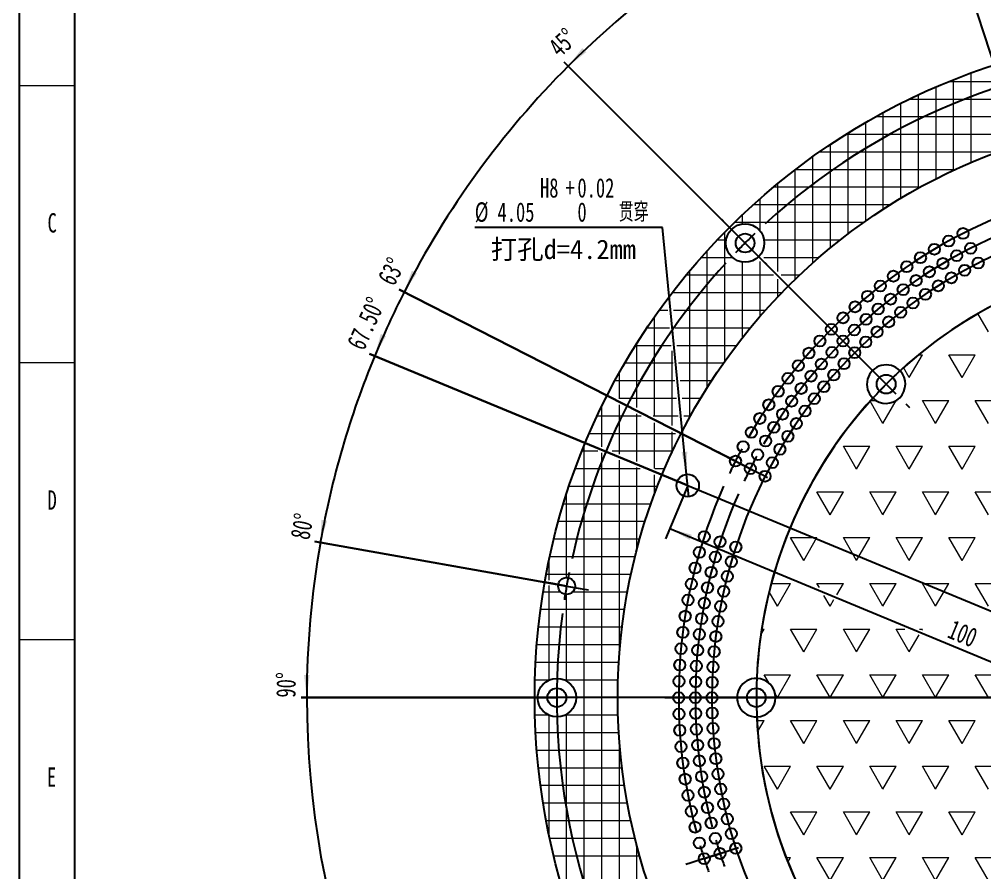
# Model space of a CAD drawing. Header units: millimetres. Extents: x 0 to 841, y 0 to 594.
# Drawn here: x 0 to 174.3, y 355 to 509 of the extents above; entities that cross this region are included whole.
import ezdxf

# ---------------------------------------------------------------- set-up
doc = ezdxf.new("R2010")
doc.units = ezdxf.units.MM
doc.layers.add('10', color=7, linetype='Continuous')
doc.layers.add('5', color=7, linetype='Continuous')
doc.styles.add('SLDTEXTSTYLE0', font='TXT', dxfattribs={"width": 0.7})
doc.styles.add('SLDTEXTSTYLE9', font='TXT', dxfattribs={"width": 0.7, "bigfont": 'bigfont'})
doc.dimstyles.new('SLDDIMSTYLE0', dxfattribs={"dimtxt": 3.5, "dimasz": 4.08, "dimexe": 0, "dimexo": 0.0625, "dimgap": 0.875, "dimtad": 2, "dimrnd": 1e-09, "dimzin": 12, "dimdsep": 46, "dimtxsty": 'SLDTEXTSTYLE0', "dimsah": 1, "dimcen": 0.09, "dimadec": 0, "dimazin": 3, "dimtfac": 1, "dimtofl": 0, "dimtmove": 0, "dimatfit": 3, "dimfxl": 1, "dimfrac": 2, "dimtolj": 1, "dimtzin": 12, "dimarcsym": 0})
doc.dimstyles.new('SLDDIMSTYLE1', dxfattribs={"dimtxt": 3.5, "dimasz": 4.08, "dimexe": 0, "dimexo": 0.0625, "dimgap": 0.875, "dimtad": 2, "dimrnd": 1e-09, "dimzin": 12, "dimdsep": 46, "dimtxsty": 'SLDTEXTSTYLE0', "dimblk1": 'NONE', "dimsah": 1, "dimcen": 0, "dimadec": 0, "dimazin": 3, "dimtfac": 1, "dimtmove": 0, "dimatfit": 3, "dimldrblk": 'NONE', "dimfxl": 1, "dimfrac": 2, "dimtolj": 1, "dimtzin": 12, "dimarcsym": 0})
doc.dimstyles.new('SLDDIMSTYLE3', dxfattribs={"dimtxt": 3.5, "dimasz": 4.08, "dimexe": 0, "dimexo": 0.0625, "dimgap": 0.875, "dimtad": 0, "dimtih": 1, "dimtoh": 1, "dimrnd": 1e-09, "dimzin": 12, "dimdsep": 46, "dimtxsty": 'SLDTEXTSTYLE0', "dimblk1": 'NONE', "dimsah": 1, "dimcen": 0, "dimadec": 0, "dimazin": 3, "dimtol": 1, "dimtp": 0.018, "dimtfac": 1, "dimtmove": 0, "dimatfit": 3, "dimldrblk": 'NONE', "dimfxl": 1, "dimfrac": 2, "dimtolj": 1, "dimarcsym": 0})

# ---------------------------------------------------------------- blocks, each defined once
blk = doc.blocks.new('SW_HATCH_3')
at = {"color": 0, "linetype": 'Continuous', "lineweight": 18}
for p, q in [((19.05, 16.5), (17.15, 19.79)), ((4.76, 8.25), (7.14, 12.37)), ((6.43, 12.37), (7.14, 12.37)), ((14.29, 8.25), (11.91, 12.37)), ((11.91, 12.37), (16.67, 12.37)), ((14.29, 8.25), (16.67, 12.37)), ((4.76, 8.25), (3.72, 10.05)), ((0, 0), (-2.32, 4.02)), ((-2.22, 4.12), (-1.24, 4.12)), ((0, 0), (2.37, 4.1)), ((9.52, 0), (7.14, 4.12)), ((7.14, 4.12), (11.91, 4.12)), ((9.52, 0), (11.91, 4.12)), ((19.05, 0), (16.67, 4.12)), ((16.67, 4.12), (21.43, 4.12)), ((-4.76, -8.25), (-7.14, -4.12)), ((-7.14, -4.12), (-2.38, -4.12)), ((-4.76, -8.25), (-2.38, -4.12)), ((4.76, -8.25), (2.38, -4.12)), ((2.38, -4.12), (7.14, -4.12)), ((4.76, -8.25), (7.14, -4.12)), ((14.29, -8.25), (11.91, -4.12)), ((11.91, -4.12), (16.67, -4.12)), ((14.29, -8.25), (16.67, -4.12)), ((-9.53, -16.5), (-11.91, -12.37)), ((-11.91, -12.37), (-7.14, -12.37)), ((-9.53, -16.5), (-7.14, -12.37)), ((0, -16.5), (-2.38, -12.37)), ((-2.38, -12.37), (2.38, -12.37)), ((0, -16.5), (2.38, -12.37)), ((9.52, -16.5), (7.14, -12.37)), ((7.14, -12.37), (11.91, -12.37)), ((9.52, -16.5), (11.91, -12.37)), ((19.05, -16.5), (16.67, -12.37)), ((16.67, -12.37), (21.43, -12.37)), ((-14.29, -24.75), (-16.67, -20.62)), ((-16.67, -20.62), (-11.91, -20.62)), ((-14.29, -24.75), (-11.91, -20.62)), ((-4.76, -24.75), (-7.14, -20.62)), ((-7.14, -20.62), (-2.38, -20.62)), ((-4.76, -24.75), (-2.38, -20.62)), ((4.76, -24.75), (2.38, -20.62)), ((2.38, -20.62), (7.14, -20.62)), ((4.76, -24.75), (7.14, -20.62)), ((14.29, -24.75), (11.91, -20.62)), ((11.91, -20.62), (16.67, -20.62)), ((14.29, -24.75), (16.67, -20.62)), ((-20.15, -28.87), (-16.67, -28.87)), ((-19.05, -33), (-16.67, -28.87)), ((-11.91, -28.87), (-7.14, -28.87)), ((-11.46, -29.64), (-11.91, -28.87)), ((-8.34, -30.93), (-7.14, -28.87)), ((0, -33), (-2.38, -28.87)), ((-2.38, -28.87), (2.38, -28.87)), ((0, -33), (2.38, -28.87)), ((9.52, -33), (7.14, -28.87)), ((7.14, -28.87), (11.91, -28.87)), ((9.52, -33), (11.91, -28.87)), ((19.05, -33), (16.67, -28.87)), ((16.67, -28.87), (21.43, -28.87)), ((-19.05, -33), (-20.54, -30.41)), ((-9.53, -33), (-10.64, -31.06)), ((-9.53, -33), (-8.84, -31.81)), ((-22.05, -38.19), (-21.43, -37.12)), ((-21.89, -37.12), (-21.43, -37.12)), ((-14.29, -41.24), (-16.67, -37.12)), ((-16.67, -37.12), (-11.91, -37.12)), ((-14.29, -41.24), (-11.91, -37.12)), ((-4.76, -41.24), (-7.14, -37.12)), ((-7.14, -37.12), (-2.38, -37.12)), ((-4.76, -41.24), (-2.38, -37.12)), ((4.76, -41.24), (2.38, -37.12)), ((2.38, -37.12), (3.98, -37.12)), ((4.76, -41.24), (6.53, -38.18)), ((6.6, -37.12), (7.14, -37.12)), ((7.04, -37.3), (7.14, -37.12)), ((16.61, -37.12), (16.67, -37.12)), ((16.66, -37.14), (16.67, -37.12)), ((-20.55, -46.89), (-21.43, -45.37)), ((-21.43, -45.37), (-16.67, -45.37)), ((-19.05, -49.49), (-16.67, -45.37)), ((-9.53, -49.49), (-11.91, -45.37)), ((-11.91, -45.37), (-7.14, -45.37)), ((-9.53, -49.49), (-7.14, -45.37)), ((0, -49.49), (-2.38, -45.37)), ((-2.38, -45.37), (2.38, -45.37)), ((0, -49.49), (2.38, -45.37)), ((9.52, -49.49), (7.14, -45.37)), ((7.14, -45.37), (11.91, -45.37)), ((9.52, -49.49), (11.91, -45.37)), ((19.05, -49.49), (16.67, -45.37)), ((16.67, -45.37), (21.43, -45.37)), ((-19.05, -49.49), (-19.45, -48.8)), ((-22.74, -53.62), (-21.43, -53.62)), ((-22.61, -55.66), (-21.43, -53.62)), ((-14.29, -57.74), (-16.67, -53.62)), ((-16.67, -53.62), (-11.91, -53.62)), ((-14.29, -57.74), (-11.91, -53.62)), ((-4.76, -57.74), (-7.14, -53.62)), ((-7.14, -53.62), (-2.38, -53.62)), ((-4.76, -57.74), (-2.38, -53.62)), ((4.76, -57.74), (2.38, -53.62)), ((2.38, -53.62), (7.14, -53.62)), ((4.76, -57.74), (7.14, -53.62)), ((14.29, -57.74), (11.91, -53.62)), ((11.91, -53.62), (16.67, -53.62)), ((14.29, -57.74), (16.67, -53.62)), ((-19.05, -65.99), (-21.43, -61.87)), ((-21.43, -61.87), (-16.67, -61.87)), ((-19.05, -65.99), (-16.67, -61.87)), ((-9.53, -65.99), (-11.91, -61.87)), ((-11.91, -61.87), (-7.14, -61.87)), ((-9.53, -65.99), (-7.14, -61.87)), ((0, -65.99), (-2.38, -61.87)), ((-2.38, -61.87), (2.38, -61.87)), ((0, -65.99), (2.38, -61.87)), ((9.52, -65.99), (7.14, -61.87)), ((7.14, -61.87), (11.91, -61.87)), ((9.52, -65.99), (11.91, -61.87)), ((19.05, -65.99), (16.67, -61.87)), ((16.67, -61.87), (21.43, -61.87)), ((-14.29, -74.24), (-16.67, -70.12)), ((-16.67, -70.12), (-11.91, -70.12)), ((-14.29, -74.24), (-11.91, -70.12)), ((-4.76, -74.24), (-7.14, -70.12)), ((-7.14, -70.12), (-2.38, -70.12)), ((-4.76, -74.24), (-2.38, -70.12)), ((4.76, -74.24), (2.38, -70.12)), ((2.38, -70.12), (7.14, -70.12)), ((4.76, -74.24), (7.14, -70.12)), ((14.29, -74.24), (11.91, -70.12)), ((11.91, -70.12), (16.67, -70.12)), ((14.29, -74.24), (16.67, -70.12)), ((-17.46, -78.36), (-16.67, -78.36)), ((-17.14, -79.18), (-16.67, -78.36)), ((-9.53, -82.49), (-11.91, -78.36)), ((-11.91, -78.36), (-7.14, -78.36)), ((-9.53, -82.49), (-7.14, -78.36)), ((0, -82.49), (-2.38, -78.36)), ((-2.38, -78.36), (2.38, -78.36)), ((0, -82.49), (2.38, -78.36)), ((9.52, -82.49), (7.14, -78.36)), ((7.14, -78.36), (11.91, -78.36)), ((9.52, -82.49), (11.91, -78.36)), ((19.05, -82.49), (16.67, -78.36)), ((16.67, -78.36), (21.43, -78.36))]:
    blk.add_line(p, q, dxfattribs=at)
blk = doc.blocks.new('SW_HATCH_4')
at = {"color": 0, "linetype": 'Continuous', "lineweight": 18}
for p, q in [((-38.13, -4.8), (-38.13, -20.93)), ((-33.49, -6.35), (-42.15, -6.35)), ((-41.31, -6.01), (-41.31, -22.35)), ((-44.48, -7.33), (-44.48, -23.9)), ((-50.83, -10.3), (-50.83, -27.41)), ((-32.46, -9.53), (-49.27, -9.53)), ((-47.66, -8.76), (-47.66, -25.58)), ((-54.01, -11.96), (-54.01, -29.39)), ((-57.18, -13.74), (-57.18, -31.53)), ((-31.43, -12.7), (-55.36, -12.7)), ((-60.36, -15.65), (-60.36, -33.85)), ((-30.4, -15.88), (-60.71, -15.88)), ((-33.43, -19.05), (-65.51, -19.05)), ((-63.53, -17.7), (-63.53, -36.36)), ((-66.71, -19.9), (-66.71, -39.08)), ((-69.88, -22.25), (-69.88, -42.03)), ((-41.05, -22.23), (-69.85, -22.23)), ((-47.33, -25.4), (-73.81, -25.4)), ((-73.06, -24.77), (-73.06, -40.57)), ((-76.23, -27.48), (-76.23, -33.21)), ((-52.73, -28.57), (-77.46, -28.57)), ((-79.41, -30.38), (-79.41, -32.02)), ((-57.49, -31.75), (-80.83, -31.75)), ((-82.58, -33.5), (-82.58, -56.84)), ((-82.31, -34.92), (-83.95, -34.92)), ((-61.75, -34.92), (-75.45, -34.92)), ((-81.12, -38.1), (-86.86, -38.1)), ((-85.76, -36.87), (-85.76, -61.6)), ((-65.59, -38.1), (-75.53, -38.1)), ((-79.41, -38.88), (-79.41, -52.59)), ((-76.23, -38.81), (-76.23, -48.74)), ((-73.77, -41.27), (-89.56, -41.27)), ((-88.93, -40.52), (-88.93, -67.01)), ((-69.1, -41.27), (-72.35, -41.27)), ((-73.06, -41.98), (-73.06, -45.24)), ((-92.11, -44.49), (-92.11, -44.54)), ((-72.31, -44.45), (-92.08, -44.45)), ((-92.81, -47.62), (-94.43, -47.62)), ((-75.26, -47.62), (-91.81, -47.62)), ((-95.28, -48.83), (-95.28, -66.76)), ((-92.51, -50.8), (-96.63, -50.8)), ((-77.97, -50.8), (-91.5, -50.8)), ((-92.2, -53.98), (-98.68, -53.98)), ((-98.46, -53.62), (-98.46, -65.15)), ((-80.48, -53.98), (-91.19, -53.98)), ((-92.11, -54.9), (-92.11, -68.38)), ((-91.89, -57.15), (-100.59, -57.15)), ((-82.8, -57.15), (-90.89, -57.15)), ((-101.63, -58.98), (-101.63, -63.53)), ((-91.58, -60.33), (-102.38, -60.33)), ((-84.94, -60.33), (-90.58, -60.33)), ((-103.89, -63.5), (-104.04, -63.5)), ((-91.27, -63.5), (-101.69, -63.5)), ((-86.92, -63.5), (-90.27, -63.5)), ((-104.81, -65.07), (-104.81, -72.22)), ((-101.63, -64.65), (-101.63, -73.53)), ((-97.66, -66.67), (-105.58, -66.67)), ((-98.46, -66.27), (-98.46, -74.85)), ((-90.97, -66.67), (-95.46, -66.67)), ((-95.28, -67.89), (-95.28, -76.16)), ((-88.75, -66.67), (-89.96, -66.67)), ((-92.11, -69.5), (-92.11, -73.29)), ((-91.43, -69.85), (-107, -69.85)), ((-105.48, -73.03), (-108.32, -73.03)), ((-107.98, -72.18), (-107.98, -162.77)), ((-91.99, -73.03), (-102.86, -73.03)), ((-104.81, -73.3), (-104.81, -169.88)), ((-101.63, -74.62), (-101.63, -110.6)), ((-97.81, -76.2), (-109.54, -76.2)), ((-98.46, -75.93), (-98.46, -90.97)), ((-93.41, -76.2), (-95.2, -76.2)), ((-95.28, -77.25), (-95.28, -80.9)), ((-94.7, -79.38), (-110.65, -79.38)), ((-111.16, -80.93), (-111.16, -95.81)), ((-95.88, -82.55), (-111.66, -82.55)), ((-96.94, -85.72), (-112.58, -85.72)), ((-97.9, -88.9), (-113.41, -88.9)), ((-98.74, -92.08), (-114.14, -92.08)), ((-114.33, -92.99), (-114.33, -96.25)), ((-99.48, -95.25), (-114.78, -95.25)), ((-114.33, -97.27), (-114.33, -114.33)), ((-112.16, -98.42), (-115.34, -98.42)), ((-111.16, -98.86), (-111.16, -114.45)), ((-100.12, -98.42), (-110.03, -98.42)), ((-100.65, -101.6), (-115.8, -101.6)), ((-101.09, -104.78), (-116.19, -104.78)), ((-101.43, -107.95), (-116.48, -107.95)), ((-101.67, -111.12), (-116.69, -111.12)), ((-114.26, -114.3), (-116.82, -114.3)), ((-101.81, -114.3), (-111.46, -114.3)), ((-101.86, -117.47), (-109.39, -117.47)), ((-114.26, -120.65), (-116.82, -120.65)), ((-114.33, -120.62), (-114.33, -141.96)), ((-101.81, -120.65), (-111.46, -120.65)), ((-111.16, -120.5), (-111.16, -154.02)), ((-101.67, -123.83), (-116.69, -123.83)), ((-101.63, -124.35), (-101.63, -175.97)), ((-101.43, -127), (-116.48, -127)), ((-101.09, -130.18), (-116.19, -130.18)), ((-100.65, -133.35), (-115.8, -133.35)), ((-100.12, -136.53), (-115.34, -136.53)), ((-99.48, -139.7), (-114.78, -139.7)), ((-98.74, -142.88), (-114.14, -142.88)), ((-98.46, -143.98), (-98.46, -181.33)), ((-97.9, -146.05), (-113.41, -146.05))]:
    blk.add_line(p, q, dxfattribs=at)
blk = doc.blocks.new('SW_ANGORDINATE_DIMENSION_1')
at = {"layer": '10', "color": 0}
for p, q in [((19.11, -65.51), (0.09, -0.07)), ((0.09, -0.07), (19.11, -65.51))]:
    blk.add_line(p, q, dxfattribs=at)
blk.add_arc((45.33, -155.78), 161.14, 90, 106.2, dxfattribs=at)
blk.add_solid([(0.38, -1.04), (4.44, -0.39), (4.15, 0.59)], dxfattribs=at)
at = {"layer": '10', "color": 0, "insert": (-1.12, 4.37), "char_height": 3.5, "attachment_point": 1, "rotation": 14.3302, "style": 'SLDTEXTSTYLE0'}
blk.add_mtext('16.20°', dxfattribs=at)
blk = doc.blocks.new('SW_ANGORDINATE_DIMENSION_2')
at = {"layer": '10', "color": 0}
for p, q in [((1.63, -4.76), (0.05, -0.01)), ((1.63, -4.76), (2.68, -4.41)), ((2.68, -4.41), (22.19, -64.47))]:
    blk.add_line(p, q, dxfattribs=at)
blk.add_arc((51.24, -153.87), 161.14, 106.2, 108.4044, dxfattribs=at)
blk.add_solid([(0.37, -0.98), (4.4, -0.17), (4.08, 0.79)], dxfattribs=at)
at = {"layer": '10', "color": 0, "insert": (-1.34, 4.31), "char_height": 3.5, "attachment_point": 1, "rotation": 17.3366, "style": 'SLDTEXTSTYLE0'}
blk.add_mtext('18°', dxfattribs=at)
blk = doc.blocks.new('SW_ANGORDINATE_DIMENSION_3')
at = {"layer": '10', "color": 0}
for p, q in [((58.14, -58.08), (0.05, 0.01)), ((0.05, 0.01), (58.14, -58.08))]:
    blk.add_line(p, q, dxfattribs=at)
blk.add_arc((114.71, -114.65), 161.14, 108.4044, 135, dxfattribs=at)
blk.add_solid([(0.77, -0.71), (4.01, 1.82), (3.29, 2.53)], dxfattribs=at)
at = {"layer": '10', "color": 0, "insert": (-3.13, 3.25), "char_height": 3.5, "attachment_point": 1, "rotation": 43.9314, "style": 'SLDTEXTSTYLE0'}
blk.add_mtext('45°', dxfattribs=at)
blk = doc.blocks.new('SW_ANGORDINATE_DIMENSION_4')
at = {"layer": '10', "color": 0}
for p, q in [((60.77, -30.92), (0.04, 0.02)), ((0.04, 0.02), (60.77, -30.92))]:
    blk.add_line(p, q, dxfattribs=at)
blk.add_arc((144.52, -73.59), 161.14, 135, 153, dxfattribs=at)
blk.add_solid([(0.95, -0.44), (3.25, 2.97), (2.35, 3.43)], dxfattribs=at)
at = {"layer": '10', "color": 0, "insert": (-3.98, 2.12), "char_height": 3.5, "attachment_point": 1, "rotation": 61.9323, "style": 'SLDTEXTSTYLE0'}
blk.add_mtext('63°', dxfattribs=at)
blk = doc.blocks.new('SW_ANGORDINATE_DIMENSION_5')
at = {"layer": '10', "color": 0}
for p, q in [((57.53, -23.75), (0.11, 0.03)), ((0.11, 0.03), (57.53, -23.75))]:
    blk.add_line(p, q, dxfattribs=at)
blk.add_arc((149.92, -62.02), 161.14, 153, 157.5, dxfattribs=at)
blk.add_solid([(1.05, -0.36), (3.08, 3.22), (2.14, 3.61)], dxfattribs=at)
at = {"layer": '10', "color": 0, "insert": (-4.11, 1.86), "char_height": 3.5, "attachment_point": 1, "rotation": 65.6311, "style": 'SLDTEXTSTYLE0'}
blk.add_mtext('67.50°', dxfattribs=at)
blk = doc.blocks.new('SW_ANGORDINATE_DIMENSION_6')
at = {"layer": '10', "color": 0}
for p, q in [((45.49, -7.98), (0.04, 0.03)), ((0.04, 0.03), (45.49, -7.98))]:
    blk.add_line(p, q, dxfattribs=at)
blk.add_arc((159.72, -28.12), 161.14, 157.5, 170, dxfattribs=at)
blk.add_solid([(1.04, -0.14), (2.24, 3.79), (1.24, 3.96)], dxfattribs=at)
at = {"layer": '10', "color": 0, "insert": (-4.43, 0.87), "char_height": 3.5, "attachment_point": 1, "rotation": 78.9323, "style": 'SLDTEXTSTYLE0'}
blk.add_mtext('80°', dxfattribs=at)
blk = doc.blocks.new('SW_ANGORDINATE_DIMENSION_7')
at = {"layer": '10', "color": 0}
for p, q in [((46.18, 0.04), (0.03, 0.04)), ((0.03, 0.04), (46.18, 0.04))]:
    blk.add_line(p, q, dxfattribs=at)
blk.add_arc((162.18, 0.04), 161.14, 170, 180, dxfattribs=at)
blk.add_solid([(1.04, 0.04), (1.55, 4.12), (0.54, 4.12)], dxfattribs=at)
at = {"layer": '10', "color": 0, "insert": (-4.51, 0.08), "char_height": 3.5, "attachment_point": 1, "rotation": 88.9323, "style": 'SLDTEXTSTYLE0'}
blk.add_mtext('90°', dxfattribs=at)
blk = doc.blocks.new('SW_ANGORDINATE_DIMENSION_8')
at = {"layer": '10', "color": 0}
blk.add_arc((36.48, 162.48), 161.14, 180, 260, dxfattribs=at)
blk = doc.blocks.new('_D')
at = {"layer": '10', "color": 7, "transparency": 16777216}
for p, q in [((120.64, 424.87), (116.65, 415.25)), ((117.42, 417.09), (209.81, 378.82)), ((213.03, 386.6), (209.04, 376.98))]:
    blk.add_line(p, q, dxfattribs=at)
for points in [[(117.42, 417.09), (121, 415.06), (121.38, 416)], [(209.81, 378.82), (206.23, 380.86), (205.84, 379.92)]]:
    blk.add_solid(points, dxfattribs=at)
at = {"layer": '10', "color": 7, "transparency": 16777216, "insert": (168.65, 400.76), "char_height": 3.5, "attachment_point": 1, "rotation": 337.5, "style": 'SLDTEXTSTYLE0'}
blk.add_mtext('100', dxfattribs=at)
blk = doc.blocks.new('_D_2')
at = {"layer": '10', "color": 7, "transparency": 16777216}
for q in [(288.63, 517.55), (153.03, 282.68)]:
    blk.add_line((273.03, 490.52), q, dxfattribs=at)
blk.add_solid([(273.03, 490.52), (275.51, 493.8), (274.63, 494.31)], dxfattribs=at)
at = {"layer": '10', "color": 7, "transparency": 16777216, "char_height": 3.5, "attachment_point": 1, "rotation": 60, "style": 'SLDTEXTSTYLE0'}
for s, insert in [('240', (282.42, 515.82)), ('%%c', (280.35, 512.26))]:
    blk.add_mtext(s, dxfattribs=dict(at, insert=insert))
blk = doc.blocks.new('_None')
blk = doc.blocks.new('_D_8')
at = {"layer": '10', "transparency": 16777216}
for p, q in [((116.12, 471.45), (82.21, 471.45)), ((120.44, 426.88), (116.12, 471.45)), ((120.84, 422.85), (120.44, 426.88))]:
    blk.add_line(p, q, dxfattribs=at)
blk.add_solid([(120.44, 426.88), (120.56, 430.99), (119.54, 430.89)], dxfattribs=at)
at = {"layer": '10', "transparency": 16777216, "char_height": 3.5, "attachment_point": 1}
for s, insert, style in [('H8', (93.99, 480.33), 'SLDTEXTSTYLE0'), ('+', (98.59, 480.33), 'SLDTEXTSTYLE0'), ('0.02', (100.74, 480.33), 'SLDTEXTSTYLE0'), ('%%c', (82.21, 475.97), 'SLDTEXTSTYLE0'), ('4.05', (86.32, 475.96), 'SLDTEXTSTYLE0'), ('0', (100.74, 475.97), 'SLDTEXTSTYLE0'), ('贯穿', (108.19, 475.96), 'SLDTEXTSTYLE9')]:
    blk.add_mtext(s, dxfattribs=dict(at, insert=insert, style=style))
blk = doc.blocks.new('SW_CENTERMARKSYMBOL_0')
at = {"layer": '10', "color": 0}
blk.add_line((-5, 0), (-122.5, 0), dxfattribs=at)
blk = doc.blocks.new('SW_CENTERMARKSYMBOL_1')
at = {"layer": '10', "color": 0}
for p, q in [((-85.56, -30.44), (-86.25, -29.75)), ((-82.02, -33.98), (-83.79, -32.21)), ((-82.02, -33.98), (-80.26, -35.74)), ((-78.49, -37.51), (-77.8, -38.2)), ((-60.1, -55.9), (-60.79, -55.21)), ((-56.57, -59.43), (-58.34, -57.66)), ((-56.57, -59.43), (-54.8, -61.2)), ((-53.03, -62.97), (-52.35, -63.65)), ((-116.7, -95.42), (-118.2, -95.16)), ((-114.24, -95.86), (-116.7, -95.42)), ((-114.24, -95.86), (-111.78, -96.29)), ((-111.78, -96.29), (-110.27, -96.56)), ((-5, -116), (-109.67, -116))]:
    blk.add_line(p, q, dxfattribs=at)
for radius, start, end in [(116, 92.4696, 132.5304), (116, 133.7652, 135), (116, 135, 136.2348), (116, 137.4696, 167.5304), (80, 130.7243, 131.419), (80, 133.2095, 135), (80, 135, 136.7905), (80, 138.581, 139.2757), (116, 168.7652, 170), (116, 170, 171.2348), (116, 172.4696, 257.5304)]:
    blk.add_arc((0, -116), radius, start, end, dxfattribs=at)
blk = doc.blocks.new('SW_CENTERMARKSYMBOL_2')
at = {"layer": '10', "color": 0}
for p, q in [((-2.23, 1.13), (-3.12, 1.59)), ((0, 0), (-2.23, 1.13)), ((0, 0), (2.23, -1.13)), ((2.23, -1.13), (3.12, -1.59)), ((78.75, -42.68), (-12.75, -42.68)), ((-5.64, -71.72), (-3.27, -70.95)), ((-3.27, -70.95), (-2.32, -70.64)), ((-8.02, -72.5), (-8.97, -72.8)), ((-5.64, -71.72), (-8.02, -72.5))]:
    blk.add_line(p, q, dxfattribs=at)
for start, end in [(111.0476, 149.9524), (151.4762, 153), (153, 154.5238), (156.0476, 194.9524), (196.4762, 198), (198, 199.5238)]:
    blk.add_arc((83.75, -42.68), 94, start, end, dxfattribs=at)
blk = doc.blocks.new('SW_CENTERMARKSYMBOL_3')
at = {"layer": '10', "color": 0}
for p, q in [((-2.23, 1.13), (-3.12, 1.59)), ((0, 0), (-2.23, 1.13)), ((0, 0), (2.23, -1.13)), ((2.23, -1.13), (3.12, -1.59)), ((76.08, -41.31), (-12.42, -41.31)), ((-5.46, -69.43), (-7.84, -70.21)), ((-5.46, -69.43), (-3.09, -68.66)), ((-3.09, -68.66), (-2.14, -68.35)), ((-7.84, -70.21), (-8.79, -70.52))]:
    blk.add_line(p, q, dxfattribs=at)
for radius, start, end in [(91, 111.1481, 149.8519), (88, 111.2554, 68.7446), (91, 151.4259, 153), (91, 153, 154.5741), (91, 156.1481, 194.8519), (91, 196.4259, 198), (91, 198, 199.5741)]:
    blk.add_arc((81.08, -41.31), radius, start, end, dxfattribs=at)
blk = doc.blocks.new('SW_CENTERMARKSYMBOL_4')
at = {"layer": '10', "color": 0}
blk.add_line((-5, -80), (-76.41, -80), dxfattribs=at)
blk.add_arc((0, -80), 80, 93.581, 356.419, dxfattribs=at)

msp = doc.modelspace()

# ---------------------------------------------------------------- linework, layer by layer
at = {"color": 7, "linetype": 'Continuous', "lineweight": 25}
msp.add_line((10, 10), (10, 584), dxfattribs=at)
at = {"color": 7, "linetype": 'Continuous', "lineweight": 18}
for p, q in [((10, 497), (0, 497)), ((10, 447), (0, 447)), ((10, 397), (0, 397))]:
    msp.add_line(p, q, dxfattribs=at)
at = {"color": 7, "linetype": 'Continuous', "lineweight": 25}
for centre, radius in [((213.02796, 386.59807), 120), ((213.02796, 386.59807), 105), ((131.00357, 468.62245), 3.47), ((170.35285, 470.35268), 1), ((131.00357, 468.62245), 1.7), ((167.74312, 468.97089), 1), ((165.17807, 467.50782), 1), ((169.18838, 466.34197), 1), ((171.71482, 467.67966), 1), ((160.19212, 464.34364), 1), ((162.66024, 465.96489), 1), ((166.70519, 464.92559), 1), ((173.0768, 465.00664), 1), ((157.77615, 462.64566), 1), ((164.26772, 463.43191), 1), ((170.63364, 463.71305), 1), ((155.4147, 460.87264), 1), ((161.87837, 461.8624), 1), ((165.8752, 460.89892), 1), ((168.23232, 462.34337), 1), ((153.11011, 459.02631), 1), ((159.5395, 460.21861), 1), ((163.56462, 459.38116), 1), ((157.25342, 458.50217), 1), ((161.30286, 457.79156), 1), ((150.86465, 457.10851), 1), ((155.02238, 456.71477), 1), ((159.09214, 456.13171), 1), ((148.68053, 455.12112), 1), ((152.84858, 454.85817), 1), ((156.93465, 454.40323), 1), ((146.55992, 453.0661), 1), ((150.73417, 452.93421), 1), ((154.83252, 452.60784), 1), ((144.50491, 450.94549), 1), ((148.68124, 450.94478), 1), ((152.78782, 450.74731), 1), ((142.51752, 448.76138), 1), ((146.69182, 448.89185), 1), ((150.80256, 448.82346), 1), ((148.87872, 446.83821), 1), ((140.59972, 446.51592), 1), ((144.76785, 446.77745), 1), ((138.75339, 444.21133), 1), ((142.91126, 444.60365), 1), ((147.01819, 444.79351), 1), ((156.45942, 443.16661), 1.7), ((136.98036, 441.84988), 1), ((141.12385, 442.37261), 1), ((145.2228, 442.69138), 1), ((139.40741, 440.08652), 1), ((143.49432, 440.53389), 1), ((135.28239, 439.4339), 1), ((141.83446, 438.32317), 1), ((133.66114, 436.96579), 1), ((137.76363, 437.74765), 1), ((136.19412, 435.35831), 1), ((140.24487, 436.0614), 1), ((132.11821, 434.44796), 1), ((134.70044, 432.92084), 1), ((138.7271, 433.75082), 1), ((130.65513, 431.88291), 1), ((137.28266, 431.39371), 1), ((133.28405, 430.43765), 1), ((129.27335, 429.27317), 1), ((131.94637, 427.9112), 1), ((135.91297, 428.99239), 1), ((134.61939, 426.54923), 1), ((120.64001, 424.86641), 2.025), ((123.62865, 415.64566), 1), ((126.48182, 414.71861), 1), ((129.33499, 413.79156), 1), ((122.76035, 412.82323), 1), ((125.64124, 411.98626), 1), ((128.52212, 411.14928), 1), ((121.98114, 409.97492), 1), ((124.88689, 409.22885), 1), ((98.79026, 406.74126), 1.525), ((121.29178, 407.10353), 1), ((127.79264, 408.48278), 1), ((124.21954, 406.4491), 1), ((127.14729, 405.79467), 1), ((120.69296, 404.21191), 1), ((123.63982, 403.64977), 1), ((126.58668, 403.08762), 1), ((120.18526, 401.30291), 1), ((123.14832, 400.8336), 1), ((126.11139, 400.3643), 1), ((119.76918, 398.37939), 1), ((122.74552, 398.00339), 1), ((125.72187, 397.62739), 1), ((119.44514, 395.44425), 1), ((122.43182, 395.16192), 1), ((125.41851, 394.8796), 1), ((119.21345, 392.50038), 1), ((122.20753, 392.312), 1), ((125.20161, 392.12363), 1), ((119.07434, 389.55068), 1), ((122.07286, 389.45645), 1), ((125.07138, 389.36221), 1), ((97.02796, 386.59807), 3.47), ((97.02796, 386.59807), 1.7), ((119.02796, 386.59807), 1), ((122.02796, 386.59807), 1), ((125.02796, 386.59807), 1), ((133.02796, 386.59807), 1.7), ((119.07434, 383.64546), 1), ((122.07286, 383.73969), 1), ((125.07138, 383.83392), 1), ((119.21345, 380.69576), 1), ((122.20753, 380.88413), 1), ((125.20161, 381.0725), 1), ((119.44514, 377.75189), 1), ((122.43182, 378.03421), 1), ((125.41851, 378.31654), 1), ((125.72187, 375.56874), 1), ((119.76918, 374.81674), 1), ((122.74552, 375.19274), 1), ((123.14832, 372.36253), 1), ((126.11139, 372.83183), 1), ((120.18526, 371.89323), 1), ((120.69296, 368.98422), 1), ((123.63982, 369.54637), 1), ((126.58668, 370.10851), 1), ((124.21954, 366.74703), 1), ((127.14729, 367.40146), 1), ((121.29178, 366.0926), 1), ((121.98114, 363.22122), 1), ((124.88689, 363.96729), 1), ((127.79264, 364.71336), 1), ((128.52212, 362.04685), 1), ((122.76035, 360.3729), 1), ((125.64124, 361.20988), 1), ((126.48182, 358.47752), 1), ((129.33499, 359.40457), 1), ((123.62865, 357.55047), 1)]:
    msp.add_circle(centre, radius, dxfattribs=at)
for centre, radius, start, end in [((213.02796, 386.59807), 80, 92.4853993, 132.5146007), ((156.45942, 443.16661), 3.47, 43.7573004, 226.2426996), ((156.45942, 443.16661), 3.47, 226.2426996, 43.7573004), ((213.02796, 386.59807), 80, 137.4853993, 177.5146007), ((133.02796, 386.59807), 3.47, 88.7573004, 271.2426996), ((133.02796, 386.59807), 3.47, 271.2426996, 88.7573004), ((213.02796, 386.59807), 80, 182.4853993, 222.5146007)]:
    msp.add_arc(centre, radius, start, end, dxfattribs=at)
at = {"layer": '10', "color": 7}
msp.add_line((120.64001, 424.86641), (213.02796, 386.59807), dxfattribs=at)
at = {"layer": '5', "color": 7}
msp.add_line((0, 594), (0, 0), dxfattribs=at)

# ---------------------------------------------------------------- block references
at = {"color": 7, "linetype": 'Continuous', "lineweight": 18}
for name, p in [('SW_HATCH_4', (209.88706, 504.07307)), ('SW_HATCH_3', (155.87796, 436.09142))]:
    msp.add_blockref(name, p, dxfattribs=at)
at = {"layer": '10'}
for name, p in [('SW_ANGORDINATE_DIMENSION_1', (167.69648, 542.37676)), ('SW_ANGORDINATE_DIMENSION_2', (161.78575, 540.47069)), ('SW_ANGORDINATE_DIMENSION_3', (98.32037, 501.24854)), ('SW_ANGORDINATE_DIMENSION_4', (68.50567, 460.19056)), ('SW_ANGORDINATE_DIMENSION_5', (63.11045, 448.61949)), ('SW_ANGORDINATE_DIMENSION_6', (53.30424, 414.72069)), ('SW_ANGORDINATE_DIMENSION_7', (50.84736, 386.55771)), ('SW_ANGORDINATE_DIMENSION_8', (176.54948, 224.11557))]:
    msp.add_blockref(name, p, dxfattribs=at)
at = {"layer": '10', "color": 7}
for name, p in [('SW_CENTERMARKSYMBOL_0', (213.02796, 386.59807)), ('SW_CENTERMARKSYMBOL_1', (213.02796, 502.59807)), ('SW_CENTERMARKSYMBOL_2', (129.27335, 429.27317)), ('SW_CENTERMARKSYMBOL_3', (131.94637, 427.9112)), ('SW_CENTERMARKSYMBOL_4', (213.02796, 466.59807))]:
    msp.add_blockref(name, p, dxfattribs=at)

# ---------------------------------------------------------------- texts
at = {"insert": (85.08682, 469.23718), "char_height": 3.5, "attachment_point": 1}
msp.add_mtext_dynamic_manual_height_columns('{\\fSimSun|b0|i0|c134|p2;打孔d=\\Ftxt|c134;4.}2{\\Ftxt|c134;mm}', width=36.8384261, gutter_width=17.5, heights=[0], dxfattribs=at)
at = {"layer": '10', "char_height": 3.5, "attachment_point": 2, "style": 'SLDTEXTSTYLE0'}
for s, insert in [('C', (5.92726, 474.01174)), ('D', (5.92969, 424.01174)), ('E', (5.81788, 374.01174))]:
    msp.add_mtext(s, dxfattribs=dict(at, insert=insert))

# ---------------------------------------------------------------- dimensions: what is measured, and where the dimension line sits
at = {"layer": '10', "color": 7}
dim = msp.add_diameter_dim_2p(p1=(153.02796, 282.67502), p2=(273.02796, 490.52112), dimstyle='SLDDIMSTYLE1', dxfattribs=at)
dim.commit()
dim.dimension.update_dxf_attribs({"geometry": '_D_2', "text_midpoint": (286.4677, 513.79943), "dimtype": 163})
at = {"layer": '10'}
dim = msp.add_diameter_dim_2p(p1=(120.83564, 422.85088), p2=(120.44438, 426.88194), text='<>\\SH8^ ; 贯穿', dimstyle='SLDDIMSTYLE3', dxfattribs=at)
dim.commit()
dim.dimension.update_dxf_attribs({"geometry": '_D_8', "text_midpoint": (98.36941, 475.81001), "dimtype": 163})
at = {"layer": '10', "color": 7}
dim = msp.add_linear_dim(base=(209.80808, 378.82459), p1=(120.64001, 424.86641), p2=(213.02796, 386.59807), angle=337.5, dimstyle='SLDDIMSTYLE0', dxfattribs=at)
dim.commit()
dim.dimension.update_dxf_attribs({"geometry": '_D', "text_midpoint": (169.05222, 395.70622), "dimtype": 160})

doc.saveas('drawing.dxf')
